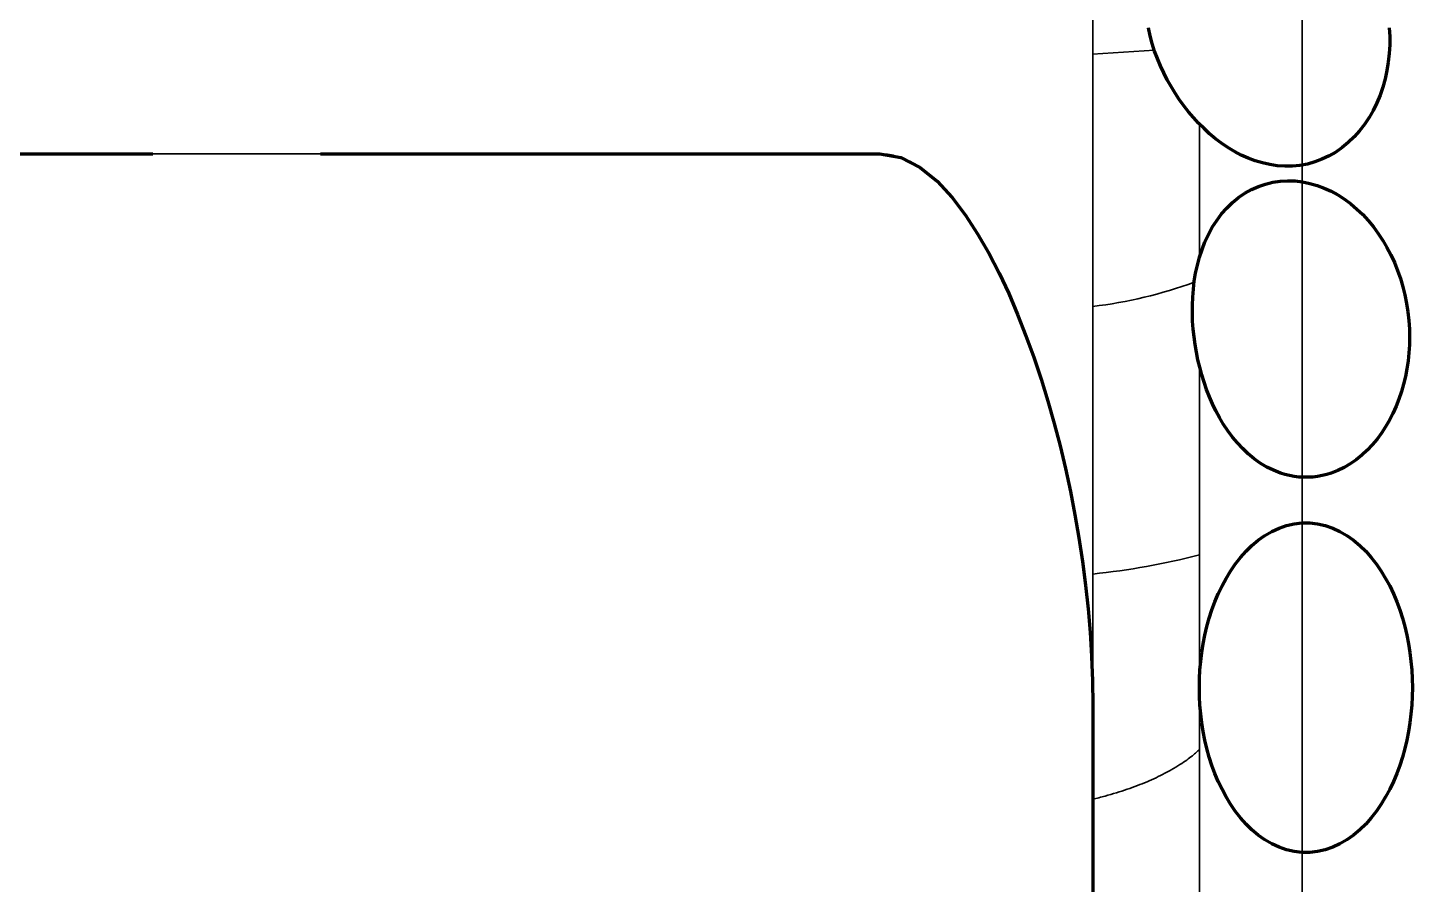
# Model space of a CAD drawing. Extents: x 23 to 417, y 3 to 294.
# Drawn here: x 145.967 to 147.007, y 94.576 to 95.22 of the extents above; entities that cross this region are included whole.
import ezdxf

# ---------------------------------------------------------------- set-up
doc = ezdxf.new("R2010")
doc.units = 0
doc.linetypes.add('DASHED', pattern=[15, 12, -3])
doc.layers.get('0').update_dxf_attribs({"lineweight": 13})

# ---------------------------------------------------------------- blocks, each defined once
blk = doc.blocks.new('BLOCK4554')
at = {"color": 7, "lineweight": 35}
blk.add_line((31.22, -6.5075), (31.22, -63.5075), dxfattribs=at)
at = {"color": 7, "lineweight": 35, "ltscale": 0.085523}
blk.add_line((30.4333, -23.0047), (30.4333, -19.5837), dxfattribs=at)
at = {"color": 7, "lineweight": 35, "ltscale": 0.005808}
blk.add_line((30.4326, -20.5594), (30.6645, -20.5452), dxfattribs=at)
at = {"color": 7, "lineweight": 35, "ltscale": 0.012532}
blk.add_line((30.8333, -20.8224), (30.8333, -21.3237), dxfattribs=at)
at = {"color": 7, "lineweight": 35, "ltscale": 0.000149856}
blk.add_line((30.919, -20.8965), (30.9142, -20.8929), dxfattribs=at)
at = {"color": 7, "lineweight": 35, "ltscale": 0.21}
blk.add_line((21.2333, -20.9343), (29.6333, -20.9343), dxfattribs=at)
at = {"color": 7, "lineweight": 35, "ltscale": 0.037782}
blk.add_line((30.8333, -21.7309), (30.8333, -23.2421), dxfattribs=at)
at = {"color": 7, "lineweight": 35, "ltscale": 0.044846}
blk.add_line((30.8333, -22.9396), (30.8333, -24.7334), dxfattribs=at)
at = {"color": 7, "lineweight": 35, "ltscale": 0.087136}
blk.add_line((30.4333, -26.4901), (30.4333, -23.0047), dxfattribs=at)
at = {"color": 7, "lineweight": 35}
for centre, radius, start, end in [((31.3573, -20.3121), 0.731, 191.7139, 232.6646), ((30.2295, -19.8136), 1.7062, 276.856, 290.0326), ((30.9005, -21.6227), 0.722, 2.3944, 16.225), ((31.6955, -21.5156), 0.8886, 184.9653, 196.2261), ((31.2333, -21.8586), 0.2911, 250.8365, 289.1654), ((30.1316, -19.6811), 2.8479, 276.0807, 284.2645)]:
    blk.add_arc(centre, radius, start, end, dxfattribs=at)
for points, degree, knots in [([(30.9143, -20.8929), (30.9372, -20.9095), (30.9613, -20.9248), (30.9863, -20.9383), (31.0554, -20.9691), (31.1299, -20.9841), (31.1778, -20.9858), (31.2791, -20.971), (31.3705, -20.9185), (31.4137, -20.8805), (31.4879, -20.7875), (31.5315, -20.6719), (31.5453, -20.6092), (31.551, -20.5409), (31.5475, -20.473), (31.5472, -20.4688), (31.5469, -20.4646), (31.5466, -20.4604)], 5, [0.814904, 0.814904, 0.814904, 0.814904, 0.814904, 0.814904, 1.040854, 1.040854, 1.040854, 1.41846, 1.41846, 1.41846, 1.845919, 1.845919, 1.845919, 2.29368, 2.29368, 2.29368, 2.323077, 2.323077, 2.323077, 2.323077, 2.323077, 2.323077]), ([(29.6333, -20.9343), (29.6503, -20.9343), (29.6673, -20.9359), (29.6845, -20.9392), (29.7278, -20.9516), (29.7682, -20.9727), (29.7924, -20.9889), (29.8725, -21.0519), (29.9377, -21.1336), (29.9794, -21.195), (30.0666, -21.3426), (30.1379, -21.5007), (30.1742, -21.5907), (30.2439, -21.7846), (30.3006, -21.9853), (30.327, -22.0919), (30.3786, -22.3343), (30.4129, -22.583), (30.4262, -22.7224), (30.4333, -22.8632), (30.4333, -23.0047)], 5, [0, 0, 0, 0, 0, 0, 0.13608, 0.13608, 0.13608, 0.358259, 0.358259, 0.358259, 0.934728, 0.934728, 0.934728, 1.667076, 1.667076, 1.667076, 2.473026, 2.473026, 2.473026, 3.473246, 3.473246, 3.473246, 3.473246, 3.473246, 3.473246]), ([(30.8102, -21.5925), (30.8071, -21.5574), (30.8058, -21.5219), (30.8064, -21.4861), (30.8116, -21.4163), (30.8256, -21.3469), (30.8348, -21.3134), (30.8521, -21.2658), (30.8751, -21.2213), (30.883, -21.2075), (30.8998, -21.1811), (30.9189, -21.1566), (30.929, -21.1448), (30.9528, -21.12), (30.9789, -21.0986), (30.9942, -21.0877), (31.0254, -21.0688), (31.0585, -21.0547), (31.0754, -21.0488), (31.1361, -21.0327), (31.1994, -21.0321), (31.2446, -21.0397), (31.3447, -21.0735), (31.4326, -21.1405), (31.4764, -21.1869), (31.5288, -21.2611), (31.5674, -21.3448), (31.5774, -21.3697), (31.5862, -21.3951), (31.5937, -21.421)], 5, [0, 0, 0, 0, 0, 0, 0.265416, 0.265416, 0.265416, 0.516582, 0.516582, 0.516582, 0.631873, 0.631873, 0.631873, 0.747164, 0.747164, 0.747164, 0.890085, 0.890085, 0.890085, 1.030367, 1.030367, 1.030367, 1.390015, 1.390015, 1.390015, 1.853138, 1.853138, 1.853138, 2.041249, 2.041249, 2.041249, 2.041249, 2.041249, 2.041249]), ([(31.3289, -22.1336), (31.3797, -22.1161), (31.4276, -22.0874), (31.4703, -22.049), (31.5468, -21.9539), (31.5951, -21.8362), (31.6122, -21.7707), (31.6224, -21.6948), (31.6226, -21.6185), (31.6225, -21.6098), (31.6222, -21.6012), (31.6219, -21.5925)], 5, [0, 0, 0, 0, 0, 0, 0.4249594, 0.4249594, 0.4249594, 0.8932547, 0.8932547, 0.8932547, 0.9530769, 0.9530769, 0.9530769, 0.9530769, 0.9530769, 0.9530769]), ([(31.1377, -22.1336), (31.1254, -22.1293), (31.1132, -22.1244), (31.1012, -22.1189), (31.0777, -22.1066), (31.0554, -22.0921), (31.0445, -22.0843), (30.9861, -22.0386), (30.9375, -21.9796), (30.9049, -21.9258), (30.8743, -21.8606), (30.8511, -21.7927), (30.848, -21.7831), (30.8451, -21.7735), (30.8422, -21.7639)], 5, [0, 0, 0, 0, 0, 0, 0.1034842, 0.1034842, 0.1034842, 0.2069684, 0.2069684, 0.2069684, 0.6751098, 0.6751098, 0.6751098, 0.7511263, 0.7511263, 0.7511263, 0.7511263, 0.7511263, 0.7511263]), ([(31.6333, -22.9396), (31.6333, -22.8785), (31.6284, -22.8174), (31.6187, -22.7569), (31.5874, -22.6317), (31.5321, -22.5175), (31.4956, -22.4613), (31.4378, -22.3982), (31.3686, -22.3557), (31.3517, -22.3469), (31.3182, -22.3327), (31.2833, -22.3241), (31.2659, -22.3213), (31.2315, -22.3187), (31.1972, -22.3218), (31.1801, -22.3248), (31.1465, -22.3335), (31.1143, -22.3473), (31.0983, -22.3556), (31.0321, -22.3961), (30.9761, -22.4554), (30.9403, -22.5084), (30.8827, -22.6217), (30.8495, -22.7469), (30.8387, -22.8106), (30.8333, -22.8751), (30.8333, -22.9396)], 5, [0, 0, 0, 0, 0, 0, 0.432127, 0.432127, 0.432127, 0.914704, 0.914704, 0.914704, 1.061272, 1.061272, 1.061272, 1.199993, 1.199993, 1.199993, 1.336324, 1.336324, 1.336324, 1.475173, 1.475173, 1.475173, 1.937633, 1.937633, 1.937633, 2.393474, 2.393474, 2.393474, 2.393474, 2.393474, 2.393474]), ([(30.8333, -22.9396), (30.8333, -23.004), (30.8387, -23.0685), (30.8495, -23.1322), (30.8827, -23.2574), (30.9403, -23.3707), (30.9761, -23.4238), (31.0321, -23.4831), (31.0983, -23.5235), (31.1143, -23.5318), (31.1465, -23.5457), (31.1801, -23.5544), (31.1972, -23.5574), (31.2315, -23.5605), (31.2659, -23.5579), (31.2833, -23.5551), (31.3182, -23.5464), (31.3517, -23.5322), (31.3686, -23.5235), (31.4378, -23.4809), (31.4956, -23.4179), (31.5321, -23.3617), (31.5874, -23.2474), (31.6187, -23.1223), (31.6284, -23.0618), (31.6333, -23.0007), (31.6333, -22.9396)], 5, [0, 0, 0, 0, 0, 0, 0.455846, 0.455846, 0.455846, 0.918317, 0.918317, 0.918317, 1.057165, 1.057165, 1.057165, 1.193497, 1.193497, 1.193497, 1.332218, 1.332218, 1.332218, 1.478785, 1.478785, 1.478785, 1.961351, 1.961351, 1.961351, 2.393474, 2.393474, 2.393474, 2.393474, 2.393474, 2.393474]), ([(30.4335, -23.3587), (30.4488, -23.3551), (30.4783, -23.3476), (30.5211, -23.3352), (30.5616, -23.3221), (30.6, -23.3082), (30.6362, -23.2936), (30.6707, -23.2782), (30.6995, -23.2639), (30.7215, -23.2522), (30.7429, -23.2398), (30.7659, -23.2257), (30.7909, -23.2083), (30.8101, -23.1933), (30.8242, -23.181), (30.8314, -23.1741), (30.8343, -23.1712)], 3, [0, 0, 0, 0, 0.0472021, 0.091231, 0.13378, 0.1746914, 0.2138066, 0.2509556, 0.2879113, 0.3103401, 0.3256772, 0.3621097, 0.3911644, 0.417054, 0.4350426, 0.4472185, 0.4472185, 0.4472185, 0.4472185])]:
    blk.add_open_spline(points, degree=degree, knots=knots, dxfattribs=at)
blk = doc.blocks.new('BLOCK4558')
at = {"color": 7, "linetype": 'DASHED', "lineweight": 140, "ltscale": 0.000755893}
for p, q in [((31.0792, -22.3679), (31.1053, -22.3527)), ((31.1053, -23.5264), (31.0792, -23.5112))]:
    blk.add_line(p, q, dxfattribs=at)
at = {"color": 7, "linetype": 'DASHED', "lineweight": 140, "ltscale": 0.000749291}
blk.add_line((31.1053, -22.3527), (31.1325, -22.3401), dxfattribs=at)
at = {"color": 7, "linetype": 'DASHED', "lineweight": 140, "ltscale": 0.000741678}
for p, q in [((31.1325, -22.3401), (31.1605, -22.3305)), ((31.1605, -23.5487), (31.1325, -23.539))]:
    blk.add_line(p, q, dxfattribs=at)
at = {"color": 7, "linetype": 'DASHED', "lineweight": 140, "ltscale": 0.000739007}
blk.add_line((31.1605, -22.3305), (31.1893, -22.3239), dxfattribs=at)
at = {"color": 7, "linetype": 'DASHED', "lineweight": 140, "ltscale": 0.000735928}
for p, q in [((31.1893, -22.3239), (31.2186, -22.3205)), ((31.2186, -23.5586), (31.1893, -23.5553))]:
    blk.add_line(p, q, dxfattribs=at)
at = {"color": 7, "linetype": 'DASHED', "lineweight": 140, "ltscale": 0.000732994}
for p, q in [((31.2186, -22.3205), (31.2479, -22.3205)), ((31.2479, -23.5586), (31.2186, -23.5586))]:
    blk.add_line(p, q, dxfattribs=at)
at = {"color": 7, "linetype": 'DASHED', "lineweight": 140, "ltscale": 0.00073628}
for p, q in [((31.2479, -22.3205), (31.2772, -22.3239)), ((31.2772, -23.5553), (31.2479, -23.5586))]:
    blk.add_line(p, q, dxfattribs=at)
at = {"color": 7, "linetype": 'DASHED', "lineweight": 140, "ltscale": 0.000738851}
blk.add_line((31.2772, -22.3239), (31.306, -22.3304), dxfattribs=at)
at = {"color": 7, "linetype": 'DASHED', "lineweight": 140, "ltscale": 0.000741707}
for p, q in [((31.306, -22.3304), (31.334, -22.3401)), ((31.334, -23.5391), (31.306, -23.5487))]:
    blk.add_line(p, q, dxfattribs=at)
at = {"color": 7, "linetype": 'DASHED', "lineweight": 140, "ltscale": 0.000749551}
blk.add_line((31.334, -22.3401), (31.3613, -22.3527), dxfattribs=at)
at = {"color": 7, "linetype": 'DASHED', "lineweight": 140, "ltscale": 0.000756157}
for p, q in [((31.3613, -22.3527), (31.3874, -22.3679)), ((31.3874, -23.5112), (31.3612, -23.5265))]:
    blk.add_line(p, q, dxfattribs=at)
at = {"color": 7, "linetype": 'DASHED', "lineweight": 140, "ltscale": 0.000776659}
blk.add_line((31.0086, -22.4271), (31.0308, -22.4054), dxfattribs=at)
at = {"color": 7, "linetype": 'DASHED', "lineweight": 140, "ltscale": 0.000768857}
blk.add_line((31.0308, -22.4054), (31.0543, -22.3856), dxfattribs=at)
at = {"color": 7, "linetype": 'DASHED', "lineweight": 140, "ltscale": 0.00076139}
for p, q in [((31.0543, -22.3856), (31.0792, -22.3679)), ((31.0792, -23.5112), (31.0543, -23.4936))]:
    blk.add_line(p, q, dxfattribs=at)
at = {"color": 7, "linetype": 'DASHED', "lineweight": 140, "ltscale": 0.000761424}
blk.add_line((31.3874, -22.3679), (31.4122, -22.3855), dxfattribs=at)
at = {"color": 7, "linetype": 'DASHED', "lineweight": 140, "ltscale": 0.000768832}
blk.add_line((31.4122, -22.3855), (31.4358, -22.4053), dxfattribs=at)
at = {"color": 7, "linetype": 'DASHED', "lineweight": 140, "ltscale": 0.000776626}
blk.add_line((31.4358, -22.4053), (31.458, -22.4271), dxfattribs=at)
at = {"color": 7, "linetype": 'DASHED', "lineweight": 140, "ltscale": 0.000790914}
blk.add_line((30.9683, -22.4755), (30.9878, -22.4506), dxfattribs=at)
at = {"color": 7, "linetype": 'DASHED', "lineweight": 140, "ltscale": 0.000784095}
for p, q in [((30.9878, -22.4506), (31.0086, -22.4271)), ((31.0086, -23.452), (30.9878, -23.4286))]:
    blk.add_line(p, q, dxfattribs=at)
at = {"color": 7, "linetype": 'DASHED', "lineweight": 140, "ltscale": 0.000784123}
blk.add_line((31.458, -22.4271), (31.4788, -22.4505), dxfattribs=at)
at = {"color": 7, "linetype": 'DASHED', "lineweight": 140, "ltscale": 0.000791031}
blk.add_line((31.4788, -22.4505), (31.4982, -22.4755), dxfattribs=at)
at = {"color": 7, "linetype": 'DASHED', "lineweight": 140, "ltscale": 0.00080198}
blk.add_line((30.9337, -22.5292), (30.9503, -22.5018), dxfattribs=at)
at = {"color": 7, "linetype": 'DASHED', "lineweight": 140, "ltscale": 0.00079687}
blk.add_line((30.9503, -22.5018), (30.9683, -22.4755), dxfattribs=at)
at = {"color": 7, "linetype": 'DASHED', "lineweight": 140, "ltscale": 0.000797108}
blk.add_line((31.4982, -22.4755), (31.5163, -22.5018), dxfattribs=at)
at = {"color": 7, "linetype": 'DASHED', "lineweight": 140, "ltscale": 0.000802267}
blk.add_line((31.5163, -22.5018), (31.5329, -22.5292), dxfattribs=at)
at = {"color": 7, "linetype": 'DASHED', "lineweight": 140, "ltscale": 0.000809643}
for p, q in [((30.9045, -22.5869), (30.9184, -22.5576)), ((30.9184, -23.3215), (30.9045, -23.2923))]:
    blk.add_line(p, q, dxfattribs=at)
at = {"color": 7, "linetype": 'DASHED', "lineweight": 140, "ltscale": 0.000806176}
blk.add_line((30.9184, -22.5576), (30.9337, -22.5292), dxfattribs=at)
at = {"color": 7, "linetype": 'DASHED', "lineweight": 140, "ltscale": 0.000806603}
for p, q in [((31.5329, -22.5292), (31.5482, -22.5576)), ((31.5482, -23.3216), (31.5329, -23.35))]:
    blk.add_line(p, q, dxfattribs=at)
at = {"color": 7, "linetype": 'DASHED', "lineweight": 140, "ltscale": 0.00081007}
blk.add_line((31.5482, -22.5576), (31.5621, -22.5869), dxfattribs=at)
at = {"color": 7, "linetype": 'DASHED', "lineweight": 140, "ltscale": 0.000815901}
for p, q in [((30.8806, -22.6475), (30.8919, -22.6168)), ((30.8919, -23.2623), (30.8806, -23.2317))]:
    blk.add_line(p, q, dxfattribs=at)
at = {"color": 7, "linetype": 'DASHED', "lineweight": 140, "ltscale": 0.000812809}
for p, q in [((30.8919, -22.6168), (30.9045, -22.5869)), ((30.9045, -23.2923), (30.8919, -23.2623))]:
    blk.add_line(p, q, dxfattribs=at)
at = {"color": 7, "linetype": 'DASHED', "lineweight": 140, "ltscale": 0.000813084}
blk.add_line((31.5621, -22.5869), (31.5747, -22.6168), dxfattribs=at)
at = {"color": 7, "linetype": 'DASHED', "lineweight": 140, "ltscale": 0.000815946}
for p, q in [((31.5747, -22.6168), (31.586, -22.6475)), ((31.586, -23.2317), (31.5747, -23.2623))]:
    blk.add_line(p, q, dxfattribs=at)
at = {"color": 7, "linetype": 'DASHED', "lineweight": 140, "ltscale": 0.000818826}
for p, q in [((30.8705, -22.6786), (30.8806, -22.6475)), ((31.586, -22.6475), (31.5961, -22.6786))]:
    blk.add_line(p, q, dxfattribs=at)
at = {"color": 7, "linetype": 'DASHED', "lineweight": 140, "ltscale": 0.000823492}
blk.add_line((30.8541, -22.7423), (30.8617, -22.7103), dxfattribs=at)
at = {"color": 7, "linetype": 'DASHED', "lineweight": 140, "ltscale": 0.000821392}
blk.add_line((30.8617, -22.7103), (30.8705, -22.6786), dxfattribs=at)
at = {"color": 7, "linetype": 'DASHED', "lineweight": 140, "ltscale": 0.000821333}
blk.add_line((31.5961, -22.6786), (31.6049, -22.7103), dxfattribs=at)
at = {"color": 7, "linetype": 'DASHED', "lineweight": 140, "ltscale": 0.000823503}
for p, q in [((31.6049, -22.7103), (31.6125, -22.7423)), ((30.8617, -23.1689), (30.8541, -23.1368)), ((31.6125, -23.1368), (31.6049, -23.1689))]:
    blk.add_line(p, q, dxfattribs=at)
at = {"color": 7, "linetype": 'DASHED', "lineweight": 140, "ltscale": 0.000826808}
blk.add_line((30.8425, -22.8074), (30.8477, -22.7747), dxfattribs=at)
at = {"color": 7, "linetype": 'DASHED', "lineweight": 140, "ltscale": 0.000825304}
blk.add_line((30.8477, -22.7747), (30.8541, -22.7423), dxfattribs=at)
at = {"color": 7, "linetype": 'DASHED', "lineweight": 140, "ltscale": 0.000825248}
blk.add_line((31.6125, -22.7423), (31.6189, -22.7747), dxfattribs=at)
at = {"color": 7, "linetype": 'DASHED', "lineweight": 140, "ltscale": 0.000826761}
blk.add_line((31.6189, -22.7747), (31.6241, -22.8074), dxfattribs=at)
at = {"color": 7, "linetype": 'DASHED', "lineweight": 140, "ltscale": 0.000827869}
for p, q in [((30.8385, -22.8403), (30.8425, -22.8074)), ((31.6241, -22.8074), (31.6281, -22.8403))]:
    blk.add_line(p, q, dxfattribs=at)
at = {"color": 7, "linetype": 'DASHED', "lineweight": 140, "ltscale": 0.000829242}
for p, q in [((30.8339, -22.9064), (30.8356, -22.8733)), ((30.8356, -23.0059), (30.8339, -22.9728))]:
    blk.add_line(p, q, dxfattribs=at)
at = {"color": 7, "linetype": 'DASHED', "lineweight": 140, "ltscale": 0.000828773}
blk.add_line((30.8356, -22.8733), (30.8385, -22.8403), dxfattribs=at)
at = {"color": 7, "linetype": 'DASHED', "lineweight": 140, "ltscale": 0.000828721}
for p, q in [((31.6281, -22.8403), (31.631, -22.8733)), ((31.631, -23.0059), (31.6281, -23.0389))]:
    blk.add_line(p, q, dxfattribs=at)
at = {"color": 7, "linetype": 'DASHED', "lineweight": 140, "ltscale": 0.000829244}
for p, q in [((31.631, -22.8733), (31.6327, -22.9064)), ((31.6327, -22.9728), (31.631, -23.0059))]:
    blk.add_line(p, q, dxfattribs=at)
at = {"color": 7, "linetype": 'DASHED', "lineweight": 140, "ltscale": 0.000829535}
for p, q in [((30.8333, -22.9396), (30.8339, -22.9064)), ((31.6327, -22.9064), (31.6333, -22.9396))]:
    blk.add_line(p, q, dxfattribs=at)
at = {"color": 7, "linetype": 'DASHED', "lineweight": 140, "ltscale": 0.000829582}
for p, q in [((30.8339, -22.9728), (30.8333, -22.9396)), ((31.6333, -22.9396), (31.6327, -22.9728))]:
    blk.add_line(p, q, dxfattribs=at)
at = {"color": 7, "linetype": 'DASHED', "lineweight": 140, "ltscale": 0.000828726}
blk.add_line((30.8385, -23.0389), (30.8356, -23.0059), dxfattribs=at)
at = {"color": 7, "linetype": 'DASHED', "lineweight": 140, "ltscale": 0.000827916}
for p, q in [((30.8425, -23.0718), (30.8385, -23.0389)), ((31.6281, -23.0389), (31.6241, -23.0718))]:
    blk.add_line(p, q, dxfattribs=at)
at = {"color": 7, "linetype": 'DASHED', "lineweight": 140, "ltscale": 0.000826714}
for p, q in [((30.8477, -23.1044), (30.8425, -23.0718)), ((31.6241, -23.0718), (31.6189, -23.1044))]:
    blk.add_line(p, q, dxfattribs=at)
at = {"color": 7, "linetype": 'DASHED', "lineweight": 140, "ltscale": 0.000825342}
blk.add_line((30.8541, -23.1368), (30.8477, -23.1044), dxfattribs=at)
at = {"color": 7, "linetype": 'DASHED', "lineweight": 140, "ltscale": 0.000825295}
blk.add_line((31.6189, -23.1044), (31.6125, -23.1368), dxfattribs=at)
at = {"color": 7, "linetype": 'DASHED', "lineweight": 140, "ltscale": 0.000821346}
for p, q in [((30.8705, -23.2005), (30.8617, -23.1689)), ((31.6049, -23.1689), (31.5961, -23.2005))]:
    blk.add_line(p, q, dxfattribs=at)
at = {"color": 7, "linetype": 'DASHED', "lineweight": 140, "ltscale": 0.000818811}
for p, q in [((30.8806, -23.2317), (30.8705, -23.2005)), ((31.5961, -23.2005), (31.586, -23.2317))]:
    blk.add_line(p, q, dxfattribs=at)
at = {"color": 7, "linetype": 'DASHED', "lineweight": 140, "ltscale": 0.00081009}
blk.add_line((31.5621, -23.2923), (31.5482, -23.3216), dxfattribs=at)
at = {"color": 7, "linetype": 'DASHED', "lineweight": 140, "ltscale": 0.000813128}
blk.add_line((31.5747, -23.2623), (31.5621, -23.2923), dxfattribs=at)
at = {"color": 7, "linetype": 'DASHED', "lineweight": 140, "ltscale": 0.000806154}
blk.add_line((30.9337, -23.3499), (30.9184, -23.3215), dxfattribs=at)
at = {"color": 7, "linetype": 'DASHED', "lineweight": 140, "ltscale": 0.000801898}
blk.add_line((30.9503, -23.3773), (30.9337, -23.3499), dxfattribs=at)
at = {"color": 7, "linetype": 'DASHED', "lineweight": 140, "ltscale": 0.000796882}
blk.add_line((30.9683, -23.4036), (30.9503, -23.3773), dxfattribs=at)
at = {"color": 7, "linetype": 'DASHED', "lineweight": 140, "ltscale": 0.000797135}
blk.add_line((31.5163, -23.3774), (31.4982, -23.4037), dxfattribs=at)
at = {"color": 7, "linetype": 'DASHED', "lineweight": 140, "ltscale": 0.000802332}
blk.add_line((31.5329, -23.35), (31.5163, -23.3774), dxfattribs=at)
at = {"color": 7, "linetype": 'DASHED', "lineweight": 140, "ltscale": 0.000790876}
blk.add_line((30.9878, -23.4286), (30.9683, -23.4036), dxfattribs=at)
at = {"color": 7, "linetype": 'DASHED', "lineweight": 140, "ltscale": 0.000784155}
blk.add_line((31.4788, -23.4287), (31.458, -23.4521), dxfattribs=at)
at = {"color": 7, "linetype": 'DASHED', "lineweight": 140, "ltscale": 0.000791068}
blk.add_line((31.4982, -23.4037), (31.4788, -23.4287), dxfattribs=at)
at = {"color": 7, "linetype": 'DASHED', "lineweight": 140, "ltscale": 0.000776625}
blk.add_line((31.0308, -23.4738), (31.0086, -23.452), dxfattribs=at)
at = {"color": 7, "linetype": 'DASHED', "lineweight": 140, "ltscale": 0.000768887}
blk.add_line((31.0543, -23.4936), (31.0308, -23.4738), dxfattribs=at)
at = {"color": 7, "linetype": 'DASHED', "lineweight": 140, "ltscale": 0.000761385}
blk.add_line((31.4122, -23.4936), (31.3874, -23.5112), dxfattribs=at)
at = {"color": 7, "linetype": 'DASHED', "lineweight": 140, "ltscale": 0.000768868}
blk.add_line((31.4358, -23.4738), (31.4122, -23.4936), dxfattribs=at)
at = {"color": 7, "linetype": 'DASHED', "lineweight": 140, "ltscale": 0.000776593}
blk.add_line((31.458, -23.4521), (31.4358, -23.4738), dxfattribs=at)
at = {"color": 7, "linetype": 'DASHED', "lineweight": 140, "ltscale": 0.000749268}
blk.add_line((31.1325, -23.539), (31.1053, -23.5264), dxfattribs=at)
at = {"color": 7, "linetype": 'DASHED', "lineweight": 140, "ltscale": 0.000739018}
blk.add_line((31.1893, -23.5553), (31.1605, -23.5487), dxfattribs=at)
at = {"color": 7, "linetype": 'DASHED', "lineweight": 140, "ltscale": 0.00073884}
blk.add_line((31.306, -23.5487), (31.2772, -23.5553), dxfattribs=at)
at = {"color": 7, "linetype": 'DASHED', "lineweight": 140, "ltscale": 0.000749554}
blk.add_line((31.3612, -23.5265), (31.334, -23.5391), dxfattribs=at)
blk = doc.blocks.new('BLOCK4564')
at = {"color": 7, "linetype": 'DASHED', "lineweight": 140, "ltscale": 0.000766855}
blk.add_line((30.6482, -20.4904), (30.6417, -20.4604), dxfattribs=at)
at = {"color": 7, "linetype": 'DASHED', "lineweight": 140, "ltscale": 0.000812043}
blk.add_line((31.5466, -20.4604), (31.5483, -20.4929), dxfattribs=at)
at = {"color": 7, "linetype": 'DASHED', "lineweight": 140, "ltscale": 0.000759192}
blk.add_line((30.6561, -20.5197), (30.6482, -20.4904), dxfattribs=at)
at = {"color": 7, "linetype": 'DASHED', "lineweight": 140, "ltscale": 0.000751984}
blk.add_line((30.6653, -20.5484), (30.6561, -20.5197), dxfattribs=at)
at = {"color": 7, "linetype": 'DASHED', "lineweight": 140, "ltscale": 0.00081022}
blk.add_line((31.5482, -20.5253), (31.5465, -20.5577), dxfattribs=at)
at = {"color": 7, "linetype": 'DASHED', "lineweight": 140, "ltscale": 0.000811339}
blk.add_line((31.5483, -20.4929), (31.5482, -20.5253), dxfattribs=at)
at = {"color": 7, "linetype": 'DASHED', "lineweight": 140, "ltscale": 0.000745383}
blk.add_line((30.6756, -20.5764), (30.6653, -20.5484), dxfattribs=at)
at = {"color": 7, "linetype": 'DASHED', "lineweight": 140, "ltscale": 0.00073934}
blk.add_line((30.6869, -20.6037), (30.6756, -20.5764), dxfattribs=at)
at = {"color": 7, "linetype": 'DASHED', "lineweight": 140, "ltscale": 0.000806129}
blk.add_line((31.543, -20.5898), (31.5378, -20.6217), dxfattribs=at)
at = {"color": 7, "linetype": 'DASHED', "lineweight": 140, "ltscale": 0.000808435}
blk.add_line((31.5465, -20.5577), (31.543, -20.5898), dxfattribs=at)
at = {"color": 7, "linetype": 'DASHED', "lineweight": 140, "ltscale": 0.000734306}
blk.add_line((30.6993, -20.6303), (30.6869, -20.6037), dxfattribs=at)
at = {"color": 7, "linetype": 'DASHED', "lineweight": 140, "ltscale": 0.000730476}
blk.add_line((30.7126, -20.6563), (30.6993, -20.6303), dxfattribs=at)
at = {"color": 7, "linetype": 'DASHED', "lineweight": 140, "ltscale": 0.000803057}
blk.add_line((31.5378, -20.6217), (31.5309, -20.653), dxfattribs=at)
at = {"color": 7, "linetype": 'DASHED', "lineweight": 140, "ltscale": 0.000727531}
blk.add_line((30.7269, -20.6817), (30.7126, -20.6563), dxfattribs=at)
at = {"color": 7, "linetype": 'DASHED', "lineweight": 140, "ltscale": 0.000724876}
blk.add_line((30.742, -20.7064), (30.7269, -20.6817), dxfattribs=at)
at = {"color": 7, "linetype": 'DASHED', "lineweight": 140, "ltscale": 0.000794929}
blk.add_line((31.5223, -20.6838), (31.5119, -20.7139), dxfattribs=at)
at = {"color": 7, "linetype": 'DASHED', "lineweight": 140, "ltscale": 0.000799334}
blk.add_line((31.5309, -20.653), (31.5223, -20.6838), dxfattribs=at)
at = {"color": 7, "linetype": 'DASHED', "lineweight": 140, "ltscale": 0.000722288}
blk.add_line((30.758, -20.7304), (30.742, -20.7064), dxfattribs=at)
at = {"color": 7, "linetype": 'DASHED', "lineweight": 140, "ltscale": 0.000719937}
blk.add_line((30.7749, -20.7538), (30.758, -20.7304), dxfattribs=at)
at = {"color": 7, "linetype": 'DASHED', "lineweight": 140, "ltscale": 0.000784547}
blk.add_line((31.4998, -20.7431), (31.486, -20.7713), dxfattribs=at)
at = {"color": 7, "linetype": 'DASHED', "lineweight": 140, "ltscale": 0.000790007}
blk.add_line((31.5119, -20.7139), (31.4998, -20.7431), dxfattribs=at)
at = {"color": 7, "linetype": 'DASHED', "lineweight": 140, "ltscale": 0.000718222}
blk.add_line((30.7926, -20.7764), (30.7749, -20.7538), dxfattribs=at)
at = {"color": 7, "linetype": 'DASHED', "lineweight": 140, "ltscale": 0.000717387}
blk.add_line((30.8111, -20.7983), (30.7926, -20.7764), dxfattribs=at)
at = {"color": 7, "linetype": 'DASHED', "lineweight": 140, "ltscale": 0.000716995}
blk.add_line((30.8305, -20.8194), (30.8111, -20.7983), dxfattribs=at)
at = {"color": 7, "linetype": 'DASHED', "lineweight": 140, "ltscale": 0.000772478}
blk.add_line((31.4706, -20.7983), (31.4535, -20.824), dxfattribs=at)
at = {"color": 7, "linetype": 'DASHED', "lineweight": 140, "ltscale": 0.000778701}
blk.add_line((31.486, -20.7713), (31.4706, -20.7983), dxfattribs=at)
at = {"color": 7, "linetype": 'DASHED', "lineweight": 140, "ltscale": 0.000716834}
blk.add_line((30.8508, -20.8397), (30.8305, -20.8194), dxfattribs=at)
at = {"color": 7, "linetype": 'DASHED', "lineweight": 140, "ltscale": 0.000716714}
blk.add_line((30.872, -20.8591), (30.8508, -20.8397), dxfattribs=at)
at = {"color": 7, "linetype": 'DASHED', "lineweight": 140, "ltscale": 0.000759312}
blk.add_line((31.4348, -20.8483), (31.4145, -20.8709), dxfattribs=at)
at = {"color": 7, "linetype": 'DASHED', "lineweight": 140, "ltscale": 0.000766037}
blk.add_line((31.4535, -20.824), (31.4348, -20.8483), dxfattribs=at)
at = {"color": 7, "linetype": 'DASHED', "lineweight": 140, "ltscale": 0.000716387}
blk.add_line((30.894, -20.8774), (30.872, -20.8591), dxfattribs=at)
at = {"color": 7, "linetype": 'DASHED', "lineweight": 140, "ltscale": 0.000715985}
blk.add_line((30.9168, -20.8947), (30.894, -20.8774), dxfattribs=at)
at = {"color": 7, "linetype": 'DASHED', "lineweight": 140, "ltscale": 0.000715222}
blk.add_line((30.9405, -20.9108), (30.9168, -20.8947), dxfattribs=at)
at = {"color": 7, "linetype": 'DASHED', "lineweight": 140, "ltscale": 0.000745595}
blk.add_line((31.3928, -20.8918), (31.3698, -20.9108), dxfattribs=at)
at = {"color": 7, "linetype": 'DASHED', "lineweight": 140, "ltscale": 0.000752403}
blk.add_line((31.4145, -20.8709), (31.3928, -20.8918), dxfattribs=at)
at = {"color": 7, "linetype": 'DASHED', "lineweight": 140, "ltscale": 0.00071433}
blk.add_line((30.965, -20.9255), (30.9405, -20.9108), dxfattribs=at)
at = {"color": 7, "linetype": 'DASHED', "lineweight": 140, "ltscale": 0.000713302}
blk.add_line((30.9902, -20.9388), (30.965, -20.9255), dxfattribs=at)
at = {"color": 7, "linetype": 'DASHED', "lineweight": 140, "ltscale": 0.000712233}
blk.add_line((31.0162, -20.9505), (30.9902, -20.9388), dxfattribs=at)
at = {"color": 7, "linetype": 'DASHED', "lineweight": 140, "ltscale": 0.000711377}
blk.add_line((31.0428, -20.9605), (31.0162, -20.9505), dxfattribs=at)
at = {"color": 7, "linetype": 'DASHED', "lineweight": 140, "ltscale": 0.000722587}
blk.add_line((31.2939, -20.9548), (31.2668, -20.9649), dxfattribs=at)
at = {"color": 7, "linetype": 'DASHED', "lineweight": 140, "ltscale": 0.000727356}
blk.add_line((31.3202, -20.9424), (31.2939, -20.9548), dxfattribs=at)
at = {"color": 7, "linetype": 'DASHED', "lineweight": 140, "ltscale": 0.000732898}
blk.add_line((31.3456, -20.9277), (31.3202, -20.9424), dxfattribs=at)
at = {"color": 7, "linetype": 'DASHED', "lineweight": 140, "ltscale": 0.00073896}
blk.add_line((31.3698, -20.9108), (31.3456, -20.9277), dxfattribs=at)
at = {"color": 7, "linetype": 'DASHED', "lineweight": 140, "ltscale": 0.000710686}
blk.add_line((31.07, -20.9687), (31.0428, -20.9605), dxfattribs=at)
at = {"color": 7, "linetype": 'DASHED', "lineweight": 140, "ltscale": 0.000710192}
blk.add_line((31.0978, -20.9749), (31.07, -20.9687), dxfattribs=at)
at = {"color": 7, "linetype": 'DASHED', "lineweight": 140, "ltscale": 0.000709898}
blk.add_line((31.1258, -20.979), (31.0978, -20.9749), dxfattribs=at)
at = {"color": 7, "linetype": 'DASHED', "lineweight": 140, "ltscale": 0.000710068}
blk.add_line((31.1542, -20.9809), (31.1258, -20.979), dxfattribs=at)
at = {"color": 7, "linetype": 'DASHED', "lineweight": 140, "ltscale": 0.000710895}
blk.add_line((31.1826, -20.9805), (31.1542, -20.9809), dxfattribs=at)
at = {"color": 7, "linetype": 'DASHED', "lineweight": 140, "ltscale": 0.000712514}
blk.add_line((31.211, -20.9777), (31.1826, -20.9805), dxfattribs=at)
at = {"color": 7, "linetype": 'DASHED', "lineweight": 140, "ltscale": 0.000715054}
blk.add_line((31.2391, -20.9725), (31.211, -20.9777), dxfattribs=at)
at = {"color": 7, "linetype": 'DASHED', "lineweight": 140, "ltscale": 0.00071849}
blk.add_line((31.2668, -20.9649), (31.2391, -20.9725), dxfattribs=at)
blk = doc.blocks.new('BLOCK4566')
at = {"color": 7, "linetype": 'DASHED', "lineweight": 140, "ltscale": 0.000710943}
blk.add_line((31.0292, -21.0683), (31.0552, -21.0568), dxfattribs=at)
at = {"color": 7, "linetype": 'DASHED', "lineweight": 140, "ltscale": 0.000707018}
blk.add_line((31.0552, -21.0568), (31.0819, -21.0477), dxfattribs=at)
at = {"color": 7, "linetype": 'DASHED', "lineweight": 140, "ltscale": 0.000702077}
blk.add_line((31.0819, -21.0477), (31.1092, -21.0411), dxfattribs=at)
at = {"color": 7, "linetype": 'DASHED', "lineweight": 140, "ltscale": 0.0006993}
blk.add_line((31.1092, -21.0411), (31.1369, -21.037), dxfattribs=at)
at = {"color": 7, "linetype": 'DASHED', "lineweight": 140, "ltscale": 0.000698656}
blk.add_line((31.1369, -21.037), (31.1648, -21.0354), dxfattribs=at)
at = {"color": 7, "linetype": 'DASHED', "lineweight": 140, "ltscale": 0.000699462}
blk.add_line((31.1648, -21.0354), (31.1928, -21.0362), dxfattribs=at)
at = {"color": 7, "linetype": 'DASHED', "lineweight": 140, "ltscale": 0.000701602}
blk.add_line((31.1928, -21.0362), (31.2206, -21.0395), dxfattribs=at)
at = {"color": 7, "linetype": 'DASHED', "lineweight": 140, "ltscale": 0.000704883}
blk.add_line((31.2206, -21.0395), (31.2483, -21.0451), dxfattribs=at)
at = {"color": 7, "linetype": 'DASHED', "lineweight": 140, "ltscale": 0.000709154}
blk.add_line((31.2483, -21.0451), (31.2756, -21.0529), dxfattribs=at)
at = {"color": 7, "linetype": 'DASHED', "lineweight": 140, "ltscale": 0.000714157}
blk.add_line((31.2756, -21.0529), (31.3023, -21.0629), dxfattribs=at)
at = {"color": 7, "linetype": 'DASHED', "lineweight": 140, "ltscale": 0.000732729}
blk.add_line((30.9574, -21.1172), (30.9801, -21.0986), dxfattribs=at)
at = {"color": 7, "linetype": 'DASHED', "lineweight": 140, "ltscale": 0.00072587}
blk.add_line((30.9801, -21.0986), (31.0041, -21.0823), dxfattribs=at)
at = {"color": 7, "linetype": 'DASHED', "lineweight": 140, "ltscale": 0.000716936}
blk.add_line((31.0041, -21.0823), (31.0292, -21.0683), dxfattribs=at)
at = {"color": 7, "linetype": 'DASHED', "lineweight": 140, "ltscale": 0.000719824}
blk.add_line((31.3023, -21.0629), (31.3285, -21.0749), dxfattribs=at)
at = {"color": 7, "linetype": 'DASHED', "lineweight": 140, "ltscale": 0.000726049}
blk.add_line((31.3285, -21.0749), (31.3539, -21.0889), dxfattribs=at)
at = {"color": 7, "linetype": 'DASHED', "lineweight": 140, "ltscale": 0.000732582}
blk.add_line((31.3539, -21.0889), (31.3785, -21.1048), dxfattribs=at)
at = {"color": 7, "linetype": 'DASHED', "lineweight": 140, "ltscale": 0.000739343}
blk.add_line((31.3785, -21.1048), (31.4023, -21.1225), dxfattribs=at)
at = {"color": 7, "linetype": 'DASHED', "lineweight": 140, "ltscale": 0.000754147}
blk.add_line((30.8984, -21.1844), (30.9165, -21.1603), dxfattribs=at)
at = {"color": 7, "linetype": 'DASHED', "lineweight": 140, "ltscale": 0.000748333}
blk.add_line((30.9165, -21.1603), (30.9362, -21.1378), dxfattribs=at)
at = {"color": 7, "linetype": 'DASHED', "lineweight": 140, "ltscale": 0.000739517}
blk.add_line((30.9362, -21.1378), (30.9574, -21.1172), dxfattribs=at)
at = {"color": 7, "linetype": 'DASHED', "lineweight": 140, "ltscale": 0.000746158}
blk.add_line((31.4023, -21.1225), (31.425, -21.1418), dxfattribs=at)
at = {"color": 7, "linetype": 'DASHED', "lineweight": 140, "ltscale": 0.000752837}
blk.add_line((31.425, -21.1418), (31.4468, -21.1626), dxfattribs=at)
at = {"color": 7, "linetype": 'DASHED', "lineweight": 140, "ltscale": 0.00075934}
blk.add_line((31.4468, -21.1626), (31.4674, -21.1849), dxfattribs=at)
at = {"color": 7, "linetype": 'DASHED', "lineweight": 140, "ltscale": 0.000765065}
blk.add_line((30.8673, -21.2369), (30.882, -21.21), dxfattribs=at)
at = {"color": 7, "linetype": 'DASHED', "lineweight": 140, "ltscale": 0.000760226}
blk.add_line((30.882, -21.21), (30.8984, -21.1844), dxfattribs=at)
at = {"color": 7, "linetype": 'DASHED', "lineweight": 140, "ltscale": 0.000765507}
blk.add_line((31.4674, -21.1849), (31.4869, -21.2085), dxfattribs=at)
at = {"color": 7, "linetype": 'DASHED', "lineweight": 140, "ltscale": 0.0007714}
blk.add_line((31.4869, -21.2085), (31.5052, -21.2334), dxfattribs=at)
at = {"color": 7, "linetype": 'DASHED', "lineweight": 140, "ltscale": 0.000768324}
blk.add_line((30.8433, -21.2934), (30.8545, -21.2647), dxfattribs=at)
at = {"color": 7, "linetype": 'DASHED', "lineweight": 140, "ltscale": 0.000766796}
blk.add_line((30.8545, -21.2647), (30.8673, -21.2369), dxfattribs=at)
at = {"color": 7, "linetype": 'DASHED', "lineweight": 140, "ltscale": 0.000776819}
blk.add_line((31.5052, -21.2334), (31.5222, -21.2593), dxfattribs=at)
at = {"color": 7, "linetype": 'DASHED', "lineweight": 140, "ltscale": 0.000781972}
blk.add_line((31.5222, -21.2593), (31.538, -21.2863), dxfattribs=at)
at = {"color": 7, "linetype": 'DASHED', "lineweight": 140, "ltscale": 0.000768574}
blk.add_line((30.8337, -21.3226), (30.8433, -21.2934), dxfattribs=at)
at = {"color": 7, "linetype": 'DASHED', "lineweight": 140, "ltscale": 0.000786681}
blk.add_line((31.538, -21.2863), (31.5525, -21.3142), dxfattribs=at)
at = {"color": 7, "linetype": 'DASHED', "lineweight": 140, "ltscale": 0.000791}
blk.add_line((31.5525, -21.3142), (31.5657, -21.343), dxfattribs=at)
at = {"color": 7, "linetype": 'DASHED', "lineweight": 140, "ltscale": 0.0007658}
blk.add_line((30.8194, -21.3822), (30.8258, -21.3523), dxfattribs=at)
at = {"color": 7, "linetype": 'DASHED', "lineweight": 140, "ltscale": 0.000767652}
blk.add_line((30.8258, -21.3523), (30.8337, -21.3226), dxfattribs=at)
at = {"color": 7, "linetype": 'DASHED', "lineweight": 140, "ltscale": 0.000794989}
blk.add_line((31.5657, -21.343), (31.5776, -21.3725), dxfattribs=at)
at = {"color": 7, "linetype": 'DASHED', "lineweight": 140, "ltscale": 0.0007602}
blk.add_line((30.8107, -21.4425), (30.8144, -21.4123), dxfattribs=at)
at = {"color": 7, "linetype": 'DASHED', "lineweight": 140, "ltscale": 0.000763103}
blk.add_line((30.8144, -21.4123), (30.8194, -21.3822), dxfattribs=at)
at = {"color": 7, "linetype": 'DASHED', "lineweight": 140, "ltscale": 0.000798424}
blk.add_line((31.5776, -21.3725), (31.5881, -21.4027), dxfattribs=at)
at = {"color": 7, "linetype": 'DASHED', "lineweight": 140, "ltscale": 0.00080144}
blk.add_line((31.5881, -21.4027), (31.5972, -21.4334), dxfattribs=at)
at = {"color": 7, "linetype": 'DASHED', "lineweight": 140, "ltscale": 0.000754083}
blk.add_line((30.8071, -21.5028), (30.8083, -21.4727), dxfattribs=at)
at = {"color": 7, "linetype": 'DASHED', "lineweight": 140, "ltscale": 0.00075719}
blk.add_line((30.8083, -21.4727), (30.8107, -21.4425), dxfattribs=at)
at = {"color": 7, "linetype": 'DASHED', "lineweight": 140, "ltscale": 0.000803908}
blk.add_line((31.5972, -21.4334), (31.605, -21.4646), dxfattribs=at)
at = {"color": 7, "linetype": 'DASHED', "lineweight": 140, "ltscale": 0.000805842}
blk.add_line((31.605, -21.4646), (31.6113, -21.4962), dxfattribs=at)
at = {"color": 7, "linetype": 'DASHED', "lineweight": 140, "ltscale": 0.00075102}
blk.add_line((30.8071, -21.5329), (30.8071, -21.5028), dxfattribs=at)
at = {"color": 7, "linetype": 'DASHED', "lineweight": 140, "ltscale": 0.000807291}
blk.add_line((31.6113, -21.4962), (31.6163, -21.5281), dxfattribs=at)
at = {"color": 7, "linetype": 'DASHED', "lineweight": 140, "ltscale": 0.000748172}
blk.add_line((30.8081, -21.5628), (30.8071, -21.5329), dxfattribs=at)
at = {"color": 7, "linetype": 'DASHED', "lineweight": 140, "ltscale": 0.000745517}
blk.add_line((30.8102, -21.5925), (30.8081, -21.5628), dxfattribs=at)
at = {"color": 7, "linetype": 'DASHED', "lineweight": 140, "ltscale": 0.000808215}
blk.add_line((31.6163, -21.5281), (31.6198, -21.5603), dxfattribs=at)
at = {"color": 7, "linetype": 'DASHED', "lineweight": 140, "ltscale": 0.000808639}
blk.add_line((31.6198, -21.5603), (31.6219, -21.5925), dxfattribs=at)
at = {"color": 7, "linetype": 'DASHED', "lineweight": 140, "ltscale": 0.000732939}
blk.add_line((30.8132, -21.6217), (30.8102, -21.5925), dxfattribs=at)
at = {"color": 7, "linetype": 'DASHED', "lineweight": 140, "ltscale": 0.000731236}
blk.add_line((30.8172, -21.6507), (30.8132, -21.6217), dxfattribs=at)
at = {"color": 7, "linetype": 'DASHED', "lineweight": 140, "ltscale": 0.000748622}
blk.add_line((31.6219, -21.5925), (31.6225, -21.6225), dxfattribs=at)
at = {"color": 7, "linetype": 'DASHED', "lineweight": 140, "ltscale": 0.000748109}
blk.add_line((31.6225, -21.6225), (31.6219, -21.6524), dxfattribs=at)
at = {"color": 7, "linetype": 'DASHED', "lineweight": 140, "ltscale": 0.000729791}
for p, q in [((30.8221, -21.6795), (30.8172, -21.6507)), ((31.5828, -21.8555), (31.5722, -21.8827))]:
    blk.add_line(p, q, dxfattribs=at)
at = {"color": 7, "linetype": 'DASHED', "lineweight": 140, "ltscale": 0.000728782}
blk.add_line((30.8279, -21.708), (30.8221, -21.6795), dxfattribs=at)
at = {"color": 7, "linetype": 'DASHED', "lineweight": 140, "ltscale": 0.000746167}
blk.add_line((31.6201, -21.6822), (31.617, -21.7119), dxfattribs=at)
at = {"color": 7, "linetype": 'DASHED', "lineweight": 140, "ltscale": 0.000747263}
blk.add_line((31.6219, -21.6524), (31.6201, -21.6822), dxfattribs=at)
at = {"color": 7, "linetype": 'DASHED', "lineweight": 140, "ltscale": 0.000728022}
blk.add_line((30.8347, -21.7363), (30.8279, -21.708), dxfattribs=at)
at = {"color": 7, "linetype": 'DASHED', "lineweight": 140, "ltscale": 0.000744562}
blk.add_line((31.617, -21.7119), (31.6127, -21.7414), dxfattribs=at)
at = {"color": 7, "linetype": 'DASHED', "lineweight": 140, "ltscale": 0.000727559}
blk.add_line((30.8424, -21.7644), (30.8347, -21.7363), dxfattribs=at)
at = {"color": 7, "linetype": 'DASHED', "lineweight": 140, "ltscale": 0.000727355}
for p, q in [((30.851, -21.7922), (30.8424, -21.7644)), ((30.8606, -21.8196), (30.851, -21.7922))]:
    blk.add_line(p, q, dxfattribs=at)
at = {"color": 7, "linetype": 'DASHED', "lineweight": 140, "ltscale": 0.00074005}
blk.add_line((31.6071, -21.7706), (31.6003, -21.7994), dxfattribs=at)
at = {"color": 7, "linetype": 'DASHED', "lineweight": 140, "ltscale": 0.000742548}
blk.add_line((31.6127, -21.7414), (31.6071, -21.7706), dxfattribs=at)
at = {"color": 7, "linetype": 'DASHED', "lineweight": 140, "ltscale": 0.000727667}
blk.add_line((30.8713, -21.8467), (30.8606, -21.8196), dxfattribs=at)
at = {"color": 7, "linetype": 'DASHED', "lineweight": 140, "ltscale": 0.000733713}
blk.add_line((31.5922, -21.8277), (31.5828, -21.8555), dxfattribs=at)
at = {"color": 7, "linetype": 'DASHED', "lineweight": 140, "ltscale": 0.000737154}
blk.add_line((31.6003, -21.7994), (31.5922, -21.8277), dxfattribs=at)
at = {"color": 7, "linetype": 'DASHED', "lineweight": 140, "ltscale": 0.000728365}
blk.add_line((30.8829, -21.8734), (30.8713, -21.8467), dxfattribs=at)
at = {"color": 7, "linetype": 'DASHED', "lineweight": 140, "ltscale": 0.000729151}
blk.add_line((30.8956, -21.8997), (30.8829, -21.8734), dxfattribs=at)
at = {"color": 7, "linetype": 'DASHED', "lineweight": 140, "ltscale": 0.000725489}
blk.add_line((31.5722, -21.8827), (31.5604, -21.9092), dxfattribs=at)
at = {"color": 7, "linetype": 'DASHED', "lineweight": 140, "ltscale": 0.00072961}
blk.add_line((30.9095, -21.9254), (30.8956, -21.8997), dxfattribs=at)
at = {"color": 7, "linetype": 'DASHED', "lineweight": 140, "ltscale": 0.000729624}
blk.add_line((30.9244, -21.9505), (30.9095, -21.9254), dxfattribs=at)
at = {"color": 7, "linetype": 'DASHED', "lineweight": 140, "ltscale": 0.000715657}
blk.add_line((31.5473, -21.9349), (31.5329, -21.9597), dxfattribs=at)
at = {"color": 7, "linetype": 'DASHED', "lineweight": 140, "ltscale": 0.000720738}
blk.add_line((31.5604, -21.9092), (31.5473, -21.9349), dxfattribs=at)
at = {"color": 7, "linetype": 'DASHED', "lineweight": 140, "ltscale": 0.000728982}
blk.add_line((30.9405, -21.9748), (30.9244, -21.9505), dxfattribs=at)
at = {"color": 7, "linetype": 'DASHED', "lineweight": 140, "ltscale": 0.000727556}
blk.add_line((30.9578, -21.9982), (30.9405, -21.9748), dxfattribs=at)
at = {"color": 7, "linetype": 'DASHED', "lineweight": 140, "ltscale": 0.00070488}
blk.add_line((31.5174, -21.9834), (31.5006, -22.0061), dxfattribs=at)
at = {"color": 7, "linetype": 'DASHED', "lineweight": 140, "ltscale": 0.000710295}
blk.add_line((31.5329, -21.9597), (31.5174, -21.9834), dxfattribs=at)
at = {"color": 7, "linetype": 'DASHED', "lineweight": 140, "ltscale": 0.000725439}
blk.add_line((30.9763, -22.0205), (30.9578, -21.9982), dxfattribs=at)
at = {"color": 7, "linetype": 'DASHED', "lineweight": 140, "ltscale": 0.00072265}
blk.add_line((30.996, -22.0417), (30.9763, -22.0205), dxfattribs=at)
at = {"color": 7, "linetype": 'DASHED', "lineweight": 140, "ltscale": 0.000719359}
blk.add_line((31.0169, -22.0614), (30.996, -22.0417), dxfattribs=at)
at = {"color": 7, "linetype": 'DASHED', "lineweight": 140, "ltscale": 0.000686749}
blk.add_line((31.4636, -22.0477), (31.4435, -22.0664), dxfattribs=at)
at = {"color": 7, "linetype": 'DASHED', "lineweight": 140, "ltscale": 0.000693051}
blk.add_line((31.4827, -22.0276), (31.4636, -22.0477), dxfattribs=at)
at = {"color": 7, "linetype": 'DASHED', "lineweight": 140, "ltscale": 0.000699079}
blk.add_line((31.5006, -22.0061), (31.4827, -22.0276), dxfattribs=at)
at = {"color": 7, "linetype": 'DASHED', "lineweight": 140, "ltscale": 0.000715989}
blk.add_line((31.039, -22.0797), (31.0169, -22.0614), dxfattribs=at)
at = {"color": 7, "linetype": 'DASHED', "lineweight": 140, "ltscale": 0.000712718}
blk.add_line((31.0622, -22.0962), (31.039, -22.0797), dxfattribs=at)
at = {"color": 7, "linetype": 'DASHED', "lineweight": 140, "ltscale": 0.000707698}
blk.add_line((31.0865, -22.1108), (31.0622, -22.0962), dxfattribs=at)
at = {"color": 7, "linetype": 'DASHED', "lineweight": 140, "ltscale": 0.000667789}
blk.add_line((31.4002, -22.0989), (31.3772, -22.1124), dxfattribs=at)
at = {"color": 7, "linetype": 'DASHED', "lineweight": 140, "ltscale": 0.00067398}
blk.add_line((31.4223, -22.0835), (31.4002, -22.0989), dxfattribs=at)
at = {"color": 7, "linetype": 'DASHED', "lineweight": 140, "ltscale": 0.000680329}
blk.add_line((31.4435, -22.0664), (31.4223, -22.0835), dxfattribs=at)
at = {"color": 7, "linetype": 'DASHED', "lineweight": 140, "ltscale": 0.000703936}
blk.add_line((31.1117, -22.1233), (31.0865, -22.1108), dxfattribs=at)
at = {"color": 7, "linetype": 'DASHED', "lineweight": 140, "ltscale": 0.000699291}
blk.add_line((31.1377, -22.1336), (31.1117, -22.1233), dxfattribs=at)
at = {"color": 7, "linetype": 'DASHED', "lineweight": 140, "ltscale": 0.000444243}
blk.add_line((31.1547, -22.1388), (31.1377, -22.1336), dxfattribs=at)
at = {"color": 7, "linetype": 'DASHED', "lineweight": 140, "ltscale": 0.000443519}
blk.add_line((31.1719, -22.1431), (31.1547, -22.1388), dxfattribs=at)
at = {"color": 7, "linetype": 'DASHED', "lineweight": 140, "ltscale": 0.000442701}
blk.add_line((31.1893, -22.1463), (31.1719, -22.1431), dxfattribs=at)
at = {"color": 7, "linetype": 'DASHED', "lineweight": 140, "ltscale": 0.000441336}
blk.add_line((31.2069, -22.1485), (31.1893, -22.1463), dxfattribs=at)
at = {"color": 7, "linetype": 'DASHED', "lineweight": 140, "ltscale": 0.000440046}
blk.add_line((31.2244, -22.1496), (31.2069, -22.1485), dxfattribs=at)
at = {"color": 7, "linetype": 'DASHED', "lineweight": 140, "ltscale": 0.000440073}
blk.add_line((31.242, -22.1496), (31.2244, -22.1496), dxfattribs=at)
at = {"color": 7, "linetype": 'DASHED', "lineweight": 140, "ltscale": 0.000441239}
blk.add_line((31.2597, -22.1485), (31.242, -22.1496), dxfattribs=at)
at = {"color": 7, "linetype": 'DASHED', "lineweight": 140, "ltscale": 0.000442572}
blk.add_line((31.2772, -22.1463), (31.2597, -22.1485), dxfattribs=at)
at = {"color": 7, "linetype": 'DASHED', "lineweight": 140, "ltscale": 0.000443349}
blk.add_line((31.2947, -22.1431), (31.2772, -22.1463), dxfattribs=at)
at = {"color": 7, "linetype": 'DASHED', "lineweight": 140, "ltscale": 0.00044375}
blk.add_line((31.3119, -22.1388), (31.2947, -22.1431), dxfattribs=at)
at = {"color": 7, "linetype": 'DASHED', "lineweight": 140, "ltscale": 0.000444289}
blk.add_line((31.3289, -22.1336), (31.3119, -22.1388), dxfattribs=at)
at = {"color": 7, "linetype": 'DASHED', "lineweight": 140, "ltscale": 0.000657154}
blk.add_line((31.3534, -22.124), (31.3289, -22.1336), dxfattribs=at)
at = {"color": 7, "linetype": 'DASHED', "lineweight": 140, "ltscale": 0.000662126}
blk.add_line((31.3772, -22.1124), (31.3534, -22.124), dxfattribs=at)
blk = doc.blocks.new('BLOCK4573')
at = {"color": 7, "linetype": 'DASHED', "lineweight": 140, "ltscale": 0.21}
blk.add_line((21.2333, -20.9343), (29.6333, -20.9343), dxfattribs=at)
at = {"color": 7, "linetype": 'DASHED', "lineweight": 140, "ltscale": 0.002013}
blk.add_line((29.6333, -20.9343), (29.7126, -20.9483), dxfattribs=at)
at = {"color": 7, "linetype": 'DASHED', "lineweight": 140, "ltscale": 0.002035}
blk.add_line((29.7126, -20.9483), (29.785, -20.9855), dxfattribs=at)
at = {"color": 7, "linetype": 'DASHED', "lineweight": 140, "ltscale": 0.002056}
blk.add_line((29.785, -20.9855), (29.8488, -21.0374), dxfattribs=at)
at = {"color": 7, "linetype": 'DASHED', "lineweight": 140, "ltscale": 0.002066}
blk.add_line((29.8488, -21.0374), (29.9049, -21.0981), dxfattribs=at)
at = {"color": 7, "linetype": 'DASHED', "lineweight": 140, "ltscale": 0.002077}
blk.add_line((29.9049, -21.0981), (29.9551, -21.1643), dxfattribs=at)
at = {"color": 7, "linetype": 'DASHED', "lineweight": 140, "ltscale": 0.002088}
blk.add_line((29.9551, -21.1643), (30.0007, -21.2343), dxfattribs=at)
at = {"color": 7, "linetype": 'DASHED', "lineweight": 140, "ltscale": 0.002102}
blk.add_line((30.0007, -21.2343), (30.0425, -21.3072), dxfattribs=at)
at = {"color": 7, "linetype": 'DASHED', "lineweight": 140, "ltscale": 0.002115}
blk.add_line((30.0425, -21.3072), (30.0812, -21.3824), dxfattribs=at)
at = {"color": 7, "linetype": 'DASHED', "lineweight": 140, "ltscale": 0.002123}
blk.add_line((30.0812, -21.3824), (30.1172, -21.4594), dxfattribs=at)
at = {"color": 7, "linetype": 'DASHED', "lineweight": 140, "ltscale": 0.002131}
blk.add_line((30.1172, -21.4594), (30.1507, -21.5378), dxfattribs=at)
at = {"color": 7, "linetype": 'DASHED', "lineweight": 140, "ltscale": 0.00214}
blk.add_line((30.1507, -21.5378), (30.182, -21.6174), dxfattribs=at)
at = {"color": 7, "linetype": 'DASHED', "lineweight": 140, "ltscale": 0.00215}
blk.add_line((30.182, -21.6174), (30.2113, -21.6983), dxfattribs=at)
at = {"color": 7, "linetype": 'DASHED', "lineweight": 140, "ltscale": 0.00216}
blk.add_line((30.2113, -21.6983), (30.2387, -21.7802), dxfattribs=at)
at = {"color": 7, "linetype": 'DASHED', "lineweight": 140, "ltscale": 0.002169}
blk.add_line((30.2387, -21.7802), (30.2643, -21.8631), dxfattribs=at)
at = {"color": 7, "linetype": 'DASHED', "lineweight": 140, "ltscale": 0.002178}
blk.add_line((30.2643, -21.8631), (30.2881, -21.9469), dxfattribs=at)
at = {"color": 7, "linetype": 'DASHED', "lineweight": 140, "ltscale": 0.002186}
blk.add_line((30.2881, -21.9469), (30.3102, -22.0315), dxfattribs=at)
at = {"color": 7, "linetype": 'DASHED', "lineweight": 140, "ltscale": 0.002195}
blk.add_line((30.3102, -22.0315), (30.3305, -22.1169), dxfattribs=at)
at = {"color": 7, "linetype": 'DASHED', "lineweight": 140, "ltscale": 0.002203}
blk.add_line((30.3305, -22.1169), (30.3492, -22.2031), dxfattribs=at)
at = {"color": 7, "linetype": 'DASHED', "lineweight": 140, "ltscale": 0.002212}
blk.add_line((30.3492, -22.2031), (30.3661, -22.2899), dxfattribs=at)
at = {"color": 7, "linetype": 'DASHED', "lineweight": 140, "ltscale": 0.00222}
blk.add_line((30.3661, -22.2899), (30.3812, -22.3774), dxfattribs=at)
at = {"color": 7, "linetype": 'DASHED', "lineweight": 140, "ltscale": 0.002228}
blk.add_line((30.3812, -22.3774), (30.3945, -22.4655), dxfattribs=at)
at = {"color": 7, "linetype": 'DASHED', "lineweight": 140, "ltscale": 0.002236}
blk.add_line((30.3945, -22.4655), (30.406, -22.5542), dxfattribs=at)
at = {"color": 7, "linetype": 'DASHED', "lineweight": 140, "ltscale": 0.002244}
blk.add_line((30.406, -22.5542), (30.4156, -22.6434), dxfattribs=at)
at = {"color": 7, "linetype": 'DASHED', "lineweight": 140, "ltscale": 0.002251}
blk.add_line((30.4156, -22.6434), (30.4232, -22.7331), dxfattribs=at)
at = {"color": 7, "linetype": 'DASHED', "lineweight": 140, "ltscale": 0.002258}
blk.add_line((30.4232, -22.7331), (30.4287, -22.8233), dxfattribs=at)
at = {"color": 7, "linetype": 'DASHED', "lineweight": 140, "ltscale": 0.002265}
blk.add_line((30.4287, -22.8233), (30.4321, -22.9138), dxfattribs=at)
at = {"color": 7, "linetype": 'DASHED', "lineweight": 140, "ltscale": 0.002271}
blk.add_line((30.4321, -22.9138), (30.4333, -23.0047), dxfattribs=at)
at = {"color": 7, "linetype": 'DASHED', "lineweight": 140, "ltscale": 0.087136}
blk.add_line((30.4333, -23.0047), (30.4333, -26.4901), dxfattribs=at)

msp = doc.modelspace()

# ---------------------------------------------------------------- block references
at = {"lineweight": 0, "xscale": 0.2, "yscale": 0.2, "zscale": 0.2}
for name in ['BLOCK4554', 'BLOCK4564', 'BLOCK4573', 'BLOCK4566', 'BLOCK4558']:
    msp.add_blockref(name, (140.6807, 99.3118), dxfattribs=at)

doc.saveas('drawing.dxf')
